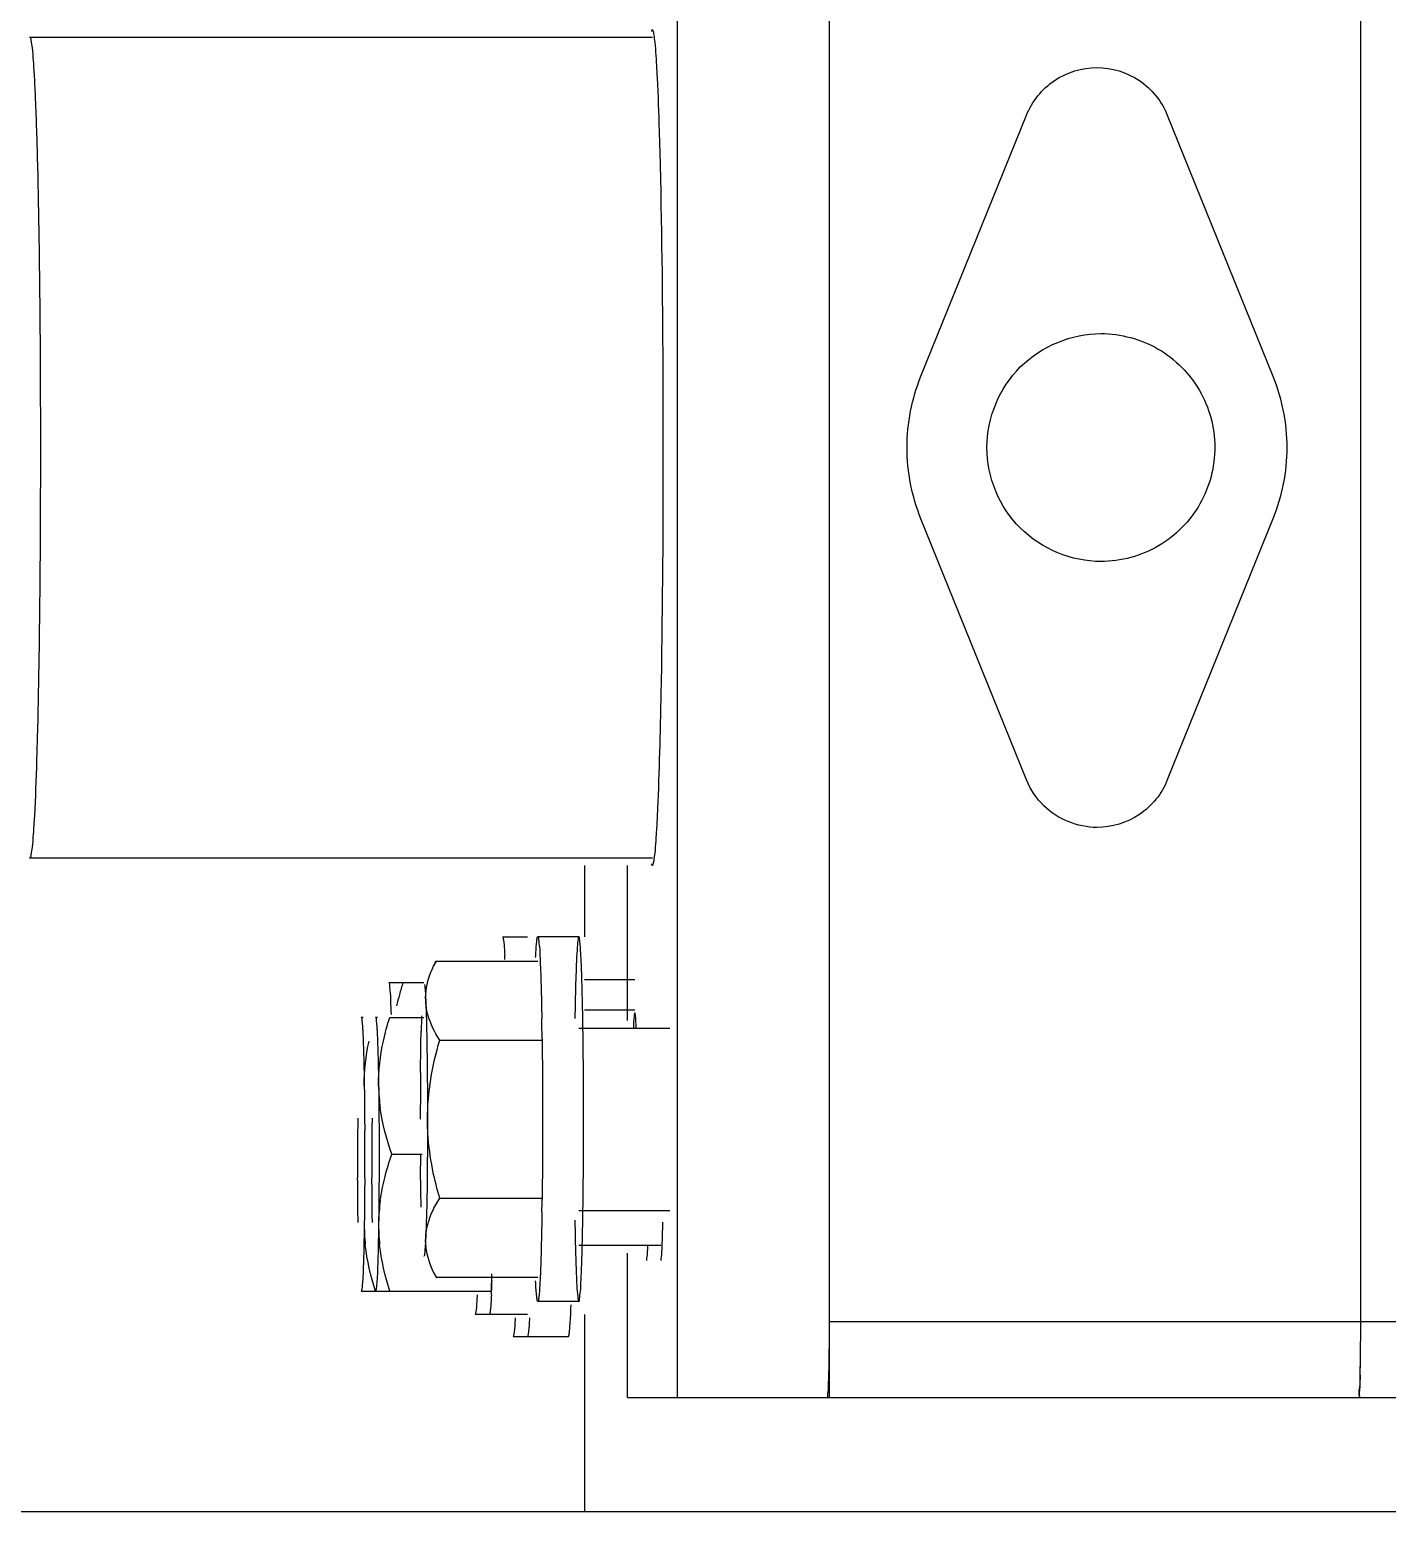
# Model space of a CAD drawing. Header units: millimetres. Extents: x 32496 to 166256, y 3504 to 23939.
# Drawn here: x 46300.6 to 46390, y 21551.9 to 21649.4 of the extents above; entities that cross this region are included whole.
import ezdxf

# ---------------------------------------------------------------- set-up
doc = ezdxf.new("R2010")
doc.units = ezdxf.units.MM
doc.layers.add('变压器模型_1__0', color=7, linetype='Continuous')

msp = doc.modelspace()

# ---------------------------------------------------------------- linework, layer by layer
at = {"layer": '变压器模型_1__0', "color": 6, "linetype": 'Continuous'}
for p, q in [((46343.24, 21684.388), (46343.24, 21559.388)), ((46353.236, 21684.388), (46353.236, 21559.388)), ((46388.224, 21564.388), (46388.224, 21679.388)), ((46300.618, 21648.888), (46341.604, 21648.888)), ((46359.277, 21626.576), (46366.228, 21643.763)), ((46375.495, 21643.763), (46382.445, 21626.576)), ((46366.228, 21600.013), (46359.277, 21617.201)), ((46382.445, 21617.201), (46375.495, 21600.013)), ((46300.618, 21594.888), (46341.604, 21594.888)), ((46337.14, 21594.388), (46337.14, 21589.694)), ((46339.968, 21584.194), (46339.968, 21594.388)), ((46331.75, 21589.694), (46333.378, 21589.694)), ((46336.763, 21589.694), (46334.064, 21589.694)), ((46327.37, 21588.086), (46327.21, 21587.821)), ((46327.37, 21588.086), (46334.064, 21588.086)), ((46324.252, 21586.694), (46326.556, 21586.694)), ((46337.14, 21586.888), (46340.447, 21586.888)), ((46337.14, 21584.888), (46340.447, 21584.888)), ((46322.575, 21584.388), (46322.439, 21584.388)), ((46323.517, 21584.388), (46323.381, 21584.388)), ((46324.321, 21584.388), (46326.556, 21584.388)), ((46336.763, 21583.694), (46342.761, 21583.694)), ((46327.605, 21582.89), (46334.299, 21582.89)), ((46324.457, 21575.388), (46326.448, 21575.388)), ((46327.605, 21572.498), (46334.299, 21572.498)), ((46336.763, 21571.694), (46342.761, 21571.694)), ((46342.154, 21569.388), (46336.763, 21569.388)), ((46339.968, 21559.388), (46339.968, 21568.888)), ((46327.21, 21567.567), (46327.37, 21567.302)), ((46327.37, 21567.302), (46334.064, 21567.302)), ((46331.015, 21566.388), (46331.032, 21567.509)), ((46322.439, 21566.388), (46323.379, 21566.388)), ((46323.381, 21566.388), (46331.015, 21566.388)), ((46336.763, 21565.694), (46334.064, 21565.694)), ((46333.378, 21564.838), (46329.936, 21564.838)), ((46337.14, 21564.838), (46337.14, 21551.888)), ((46332.436, 21563.388), (46336.077, 21563.388)), ((46339.968, 21559.388), (46400.089, 21559.388)), ((46263.64, 21551.888), (46786.057, 21551.888))]:
    msp.add_line(p, q, dxfattribs=at)
at = {"layer": '变压器模型_1__0', "color": 9, "linetype": 'Continuous'}
msp.add_line((46353.236, 21564.388), (46400.22, 21564.388), dxfattribs=at)
at = {"layer": '变压器模型_1__0', "color": 6, "linetype": 'Continuous'}
for centre, radius, start, end in [((46263.729, 21601.378), 78.303, 356.38031, 357.19466), ((46287.356, 21586.092), 44.596, 2.69826, 3.05591), ((46343.43, 21580.88), 19.142, 162.31794, 164.81994), ((46340.764, 21581.605), 16.379, 164.8248, 167.51792), ((46450.325, 21580.79), 123.968, 178.29, 178.75718), ((46056.614, 21579.505), 277.754, 0.88148, 0.99533), ((46026.665, 21579.047), 307.706, 0.73706, 0.88109), ((46028.566, 21579.035), 308.504, 0.73172, 0.88128), ((46650.074, 21577.739), 323.743, 179.46318, 180.00789), ((46335.635, 21580.082), 12.051, 180.92122, 187.92536), ((46641.041, 21575.477), 318.837, 179.58949, 179.73502), ((46642.077, 21575.476), 318.932, 179.59118, 179.73501), ((46659.529, 21575.388), 337.326, 179.73449, 180.26551), ((45985.349, 21575.388), 337.326, 359.73449, 0.26551), ((46660.471, 21575.388), 337.326, 179.73449, 180.26551), ((46623.847, 21577.439), 297.516, 180.40421, 180.54359), ((46335.636, 21570.695), 12.052, 172.07846, 179.08), ((46025.867, 21576.353), 308.504, 359.11872, 359.26828), ((46029.364, 21576.341), 307.706, 359.11891, 359.26294), ((46334.626, 21570.717), 11.985, 179.18326, 186.21323), ((46335.569, 21570.717), 11.985, 179.18326, 186.21323), ((46204.892, 21572.632), 132.138, 358.09428, 358.51956), ((46266.22, 21569.183), 64.863, 357.29896, 358.13964), ((46279.31, 21567.605), 56.984, 356.99049, 357.86332), ((46295.334, 21563.233), 92.883, 358.53126, 359.16518)]:
    msp.add_arc(centre, radius, start, end, dxfattribs=at)
at = {"layer": '变压器模型_1__0', "color": 9, "linetype": 'Continuous'}
for points, knots in [([(46300.618, 21648.888), (46300.682, 21648.888), (46300.709, 21648.539), (46300.805, 21648.12), (46300.861, 21647.202), (46300.907, 21646.537), (46300.929, 21646.14)], [0, 0, 0, 0, 0.0695, 0.259559, 0.570547, 1, 1, 1, 1]), ([(46300.929, 21646.14), (46300.947, 21645.786), (46301.029, 21644.067), (46301.082, 21642.346), (46301.118, 21640.98)], [0, 0, 0, 0, 0.205997, 1, 1, 1, 1]), ([(46301.118, 21602.796), (46301.104, 21602.293), (46301.055, 21600.573), (46300.994, 21598.853), (46300.929, 21597.637)], [0, 0, 0, 0, 0.292372, 1, 1, 1, 1]), ([(46300.929, 21597.637), (46300.907, 21597.24), (46300.861, 21596.575), (46300.805, 21595.656), (46300.709, 21595.238), (46300.682, 21594.888), (46300.618, 21594.888)], [0, 0, 0, 0, 0.429453, 0.740441, 0.9305, 1, 1, 1, 1])]:
    msp.add_open_spline(points, degree=3, knots=knots, dxfattribs=at)
at = {"layer": '变压器模型_1__0', "color": 6, "linetype": 'Continuous'}
for points, knots in [([(46341.604, 21649.387), (46341.588, 21649.387), (46341.556, 21649.338), (46341.545, 21649.296), (46341.536, 21649.265)], [0, 0, 0, 0, 0.318941, 1, 1, 1, 1]), ([(46341.67, 21649.271), (46341.661, 21649.301), (46341.651, 21649.341), (46341.618, 21649.388), (46341.604, 21649.387)], [0, 0, 0, 0, 0.679655, 1, 1, 1, 1]), ([(46341.754, 21648.778), (46341.748, 21648.831), (46341.726, 21648.996), (46341.701, 21649.162), (46341.67, 21649.271)], [0, 0, 0, 0, 0.320442, 1, 1, 1, 1]), ([(46341.94, 21646.212), (46341.926, 21646.487), (46341.879, 21647.343), (46341.825, 21648.2), (46341.754, 21648.778)], [0, 0, 0, 0, 0.320484, 1, 1, 1, 1]), ([(46366.228, 21643.763), (46366.593, 21644.666), (46367.893, 21646.291), (46369.887, 21646.888), (46370.861, 21646.888)], [0, 0, 0, 0, 0.499901, 1, 1, 1, 1]), ([(46370.861, 21646.888), (46371.835, 21646.888), (46373.829, 21646.291), (46375.13, 21644.667), (46375.495, 21643.763)], [0, 0, 0, 0, 0.499812, 1, 1, 1, 1]), ([(46342.113, 21641.337), (46342.1, 21641.804), (46342.055, 21643.429), (46341.997, 21645.055), (46341.94, 21646.212)], [0, 0, 0, 0, 0.287235, 1, 1, 1, 1]), ([(46342.324, 21621.888), (46342.324, 21623.673), (46342.306, 21630.157), (46342.236, 21636.64), (46342.113, 21641.337)], [0, 0, 0, 0, 0.275336, 1, 1, 1, 1]), ([(46371.123, 21614.388), (46369.21, 21614.388), (46365.225, 21616.013), (46362.827, 21621.888), (46365.224, 21627.763), (46369.21, 21629.388), (46371.123, 21629.388)], [0, 0, 0, 0, 0.250033, 0.499974, 0.749928, 1, 1, 1, 1]), ([(46377.609, 21625.65), (46378.254, 21624.534), (46378.975, 21621.919), (46378.275, 21619.298), (46377.638, 21618.177)], [0, 0, 0, 0, 0.500001, 1, 1, 1, 1]), ([(46342.11, 21602.321), (46342.147, 21603.714), (46342.283, 21610.235), (46342.324, 21616.759), (46342.324, 21621.888)], [0, 0, 0, 0, 0.213615, 1, 1, 1, 1]), ([(46341.939, 21597.545), (46341.955, 21597.882), (46342.027, 21599.473), (46342.076, 21601.066), (46342.11, 21602.321)], [0, 0, 0, 0, 0.211721, 1, 1, 1, 1]), ([(46375.495, 21600.013), (46375.13, 21599.11), (46373.829, 21597.486), (46371.835, 21596.888), (46370.861, 21596.888)], [0, 0, 0, 0, 0.500044, 1, 1, 1, 1]), ([(46341.671, 21594.511), (46341.695, 21594.598), (46341.803, 21595.235), (46341.841, 21595.88), (46341.876, 21596.434)], [0, 0, 0, 0, 0.13922, 1, 1, 1, 1]), ([(46341.538, 21594.506), (46341.546, 21594.476), (46341.557, 21594.436), (46341.589, 21594.389), (46341.604, 21594.389)], [0, 0, 0, 0, 0.679655, 1, 1, 1, 1]), ([(46341.604, 21594.389), (46341.619, 21594.389), (46341.652, 21594.438), (46341.663, 21594.48), (46341.671, 21594.511)], [0, 0, 0, 0, 0.318941, 1, 1, 1, 1]), ([(46331.75, 21589.694), (46331.779, 21589.694), (46331.79, 21589.538), (46331.833, 21589.351), (46331.858, 21588.942), (46331.879, 21588.646), (46331.888, 21588.469)], [0, 0, 0, 0, 0.069702, 0.260174, 0.571225, 1, 1, 1, 1]), ([(46333.919, 21588.339), (46333.924, 21588.448), (46333.943, 21588.796), (46333.966, 21589.144), (46333.993, 21589.382)], [0, 0, 0, 0, 0.312587, 1, 1, 1, 1]), ([(46333.993, 21589.382), (46333.998, 21589.427), (46334.021, 21589.513), (46334.003, 21589.692), (46334.064, 21589.692)], [0, 0, 0, 0, 0.428297, 1, 1, 1, 1]), ([(46334.064, 21589.692), (46334.121, 21589.692), (46334.103, 21589.354), (46334.197, 21588.979), (46334.211, 21588.123), (46334.245, 21587.513), (46334.257, 21587.15)], [0, 0, 0, 0, 0.067125, 0.259821, 0.57384, 1, 1, 1, 1]), ([(46336.694, 21589.404), (46336.68, 21589.283), (46336.617, 21588.533), (46336.591, 21587.781), (46336.569, 21587.15)], [0, 0, 0, 0, 0.161144, 1, 1, 1, 1]), ([(46336.763, 21589.692), (46336.736, 21589.692), (46336.722, 21589.548), (46336.703, 21589.476), (46336.694, 21589.404)], [0, 0, 0, 0, 0.267184, 1, 1, 1, 1]), ([(46336.834, 21589.382), (46336.829, 21589.427), (46336.805, 21589.513), (46336.824, 21589.692), (46336.763, 21589.692)], [0, 0, 0, 0, 0.428297, 1, 1, 1, 1]), ([(46336.958, 21587.096), (46336.949, 21587.351), (46336.919, 21588.113), (46336.891, 21588.877), (46336.834, 21589.382)], [0, 0, 0, 0, 0.333885, 1, 1, 1, 1]), ([(46324.252, 21586.694), (46324.3, 21586.694), (46324.28, 21586.412), (46324.359, 21586.102), (46324.368, 21585.392), (46324.395, 21584.888), (46324.404, 21584.588)], [0, 0, 0, 0, 0.067688, 0.260366, 0.574189, 1, 1, 1, 1]), ([(46326.607, 21586.557), (46326.616, 21586.5), (46326.654, 21586.145), (46326.67, 21585.788), (46326.684, 21585.488)], [0, 0, 0, 0, 0.160483, 1, 1, 1, 1]), ([(46334.257, 21587.15), (46334.264, 21586.943), (46334.293, 21586.003), (46334.313, 21585.062), (46334.325, 21584.33)], [0, 0, 0, 0, 0.221177, 1, 1, 1, 1]), ([(46336.569, 21587.15), (46336.562, 21586.943), (46336.534, 21586.003), (46336.514, 21585.062), (46336.501, 21584.33)], [0, 0, 0, 0, 0.221177, 1, 1, 1, 1]), ([(46337.033, 21583.78), (46337.029, 21584.089), (46337.01, 21585.194), (46336.984, 21586.299), (46336.958, 21587.096)], [0, 0, 0, 0, 0.279193, 1, 1, 1, 1]), ([(46326.684, 21585.488), (46326.69, 21585.348), (46326.717, 21584.679), (46326.735, 21584.009), (46326.747, 21583.479)], [0, 0, 0, 0, 0.209541, 1, 1, 1, 1]), ([(46340.447, 21584.693), (46340.424, 21584.693), (46340.423, 21584.566), (46340.364, 21584.304), (46340.364, 21583.961), (46340.354, 21583.719)], [0, 0, 0, 0, 0.069145, 0.260721, 1, 1, 1, 1]), ([(46340.469, 21584.641), (46340.466, 21584.654), (46340.463, 21584.67), (46340.453, 21584.693), (46340.447, 21584.693)], [0, 0, 0, 0, 0.703539, 1, 1, 1, 1]), ([(46340.541, 21583.711), (46340.536, 21583.823), (46340.517, 21584.133), (46340.51, 21584.447), (46340.469, 21584.641)], [0, 0, 0, 0, 0.361397, 1, 1, 1, 1]), ([(46322.439, 21584.388), (46322.487, 21584.388), (46322.465, 21584.103), (46322.51, 21583.981), (46322.52, 21583.845)], [0, 0, 0, 0, 0.259973, 1, 1, 1, 1]), ([(46322.52, 21583.845), (46322.527, 21583.745), (46322.559, 21583.225), (46322.577, 21582.703), (46322.59, 21582.282)], [0, 0, 0, 0, 0.192346, 1, 1, 1, 1]), ([(46323.381, 21584.388), (46323.429, 21584.388), (46323.407, 21584.103), (46323.452, 21583.981), (46323.462, 21583.845)], [0, 0, 0, 0, 0.259973, 1, 1, 1, 1]), ([(46323.462, 21583.845), (46323.469, 21583.745), (46323.501, 21583.225), (46323.52, 21582.703), (46323.533, 21582.282)], [0, 0, 0, 0, 0.192346, 1, 1, 1, 1]), ([(46326.345, 21580.772), (46326.347, 21581.014), (46326.357, 21581.916), (46326.371, 21582.819), (46326.386, 21583.479)], [0, 0, 0, 0, 0.268088, 1, 1, 1, 1]), ([(46326.747, 21583.479), (46326.756, 21583.051), (46326.79, 21581.123), (46326.802, 21579.194), (46326.802, 21577.694)], [0, 0, 0, 0, 0.222137, 1, 1, 1, 1]), ([(46334.345, 21583.005), (46334.351, 21582.582), (46334.37, 21580.812), (46334.378, 21579.041), (46334.378, 21577.694)], [0, 0, 0, 0, 0.239034, 1, 1, 1, 1]), ([(46337.077, 21577.694), (46337.077, 21578.146), (46337.074, 21579.907), (46337.062, 21581.667), (46337.045, 21582.975)], [0, 0, 0, 0, 0.256926, 1, 1, 1, 1]), ([(46322.59, 21582.282), (46322.596, 21582.105), (46322.618, 21581.307), (46322.634, 21580.509), (46322.643, 21579.888)], [0, 0, 0, 0, 0.222097, 1, 1, 1, 1]), ([(46323.533, 21582.282), (46323.538, 21582.105), (46323.561, 21581.307), (46323.576, 21580.509), (46323.585, 21579.888)], [0, 0, 0, 0, 0.222097, 1, 1, 1, 1]), ([(46322.643, 21579.888), (46322.647, 21579.657), (46322.66, 21578.678), (46322.668, 21577.699), (46322.671, 21576.951)], [0, 0, 0, 0, 0.236446, 1, 1, 1, 1]), ([(46323.585, 21579.888), (46323.593, 21579.415), (46323.617, 21577.394), (46323.621, 21575.373), (46323.613, 21573.825)], [0, 0, 0, 0, 0.234212, 1, 1, 1, 1]), ([(46326.802, 21577.694), (46326.802, 21576.918), (46326.79, 21574.32), (46326.767, 21571.72), (46326.684, 21569.9)], [0, 0, 0, 0, 0.298652, 1, 1, 1, 1]), ([(46334.378, 21577.694), (46334.378, 21577.242), (46334.375, 21575.481), (46334.362, 21573.721), (46334.346, 21572.413)], [0, 0, 0, 0, 0.256926, 1, 1, 1, 1]), ([(46337.044, 21572.383), (46337.05, 21572.806), (46337.069, 21574.576), (46337.077, 21576.347), (46337.077, 21577.694)], [0, 0, 0, 0, 0.239034, 1, 1, 1, 1]), ([(46322.235, 21570.888), (46322.231, 21571.12), (46322.218, 21572.099), (46322.21, 21573.077), (46322.207, 21573.825)], [0, 0, 0, 0, 0.236446, 1, 1, 1, 1]), ([(46322.671, 21573.825), (46322.67, 21573.569), (46322.664, 21572.59), (46322.654, 21571.611), (46322.643, 21570.888)], [0, 0, 0, 0, 0.261286, 1, 1, 1, 1]), ([(46323.177, 21570.888), (46323.174, 21571.12), (46323.161, 21572.099), (46323.153, 21573.077), (46323.149, 21573.825)], [0, 0, 0, 0, 0.236446, 1, 1, 1, 1]), ([(46323.613, 21573.825), (46323.612, 21573.569), (46323.606, 21572.59), (46323.596, 21571.611), (46323.585, 21570.888)], [0, 0, 0, 0, 0.261286, 1, 1, 1, 1]), ([(46326.386, 21571.909), (46326.381, 21572.116), (46326.363, 21573.019), (46326.351, 21573.921), (46326.345, 21574.616)], [0, 0, 0, 0, 0.230155, 1, 1, 1, 1]), ([(46322.643, 21570.888), (46322.637, 21570.461), (46322.61, 21569.141), (46322.584, 21567.821), (46322.52, 21566.931)], [0, 0, 0, 0, 0.324034, 1, 1, 1, 1]), ([(46323.585, 21570.888), (46323.579, 21570.461), (46323.553, 21569.141), (46323.526, 21567.821), (46323.462, 21566.931)], [0, 0, 0, 0, 0.324034, 1, 1, 1, 1]), ([(46334.325, 21571.058), (46334.321, 21570.803), (46334.304, 21569.881), (46334.281, 21568.959), (46334.259, 21568.292)], [0, 0, 0, 0, 0.27641, 1, 1, 1, 1]), ([(46336.501, 21571.058), (46336.505, 21570.803), (46336.523, 21569.881), (46336.545, 21568.959), (46336.568, 21568.292)], [0, 0, 0, 0, 0.27641, 1, 1, 1, 1]), ([(46336.985, 21569.218), (46336.99, 21569.402), (46337.009, 21570.199), (46337.024, 21570.997), (46337.033, 21571.61)], [0, 0, 0, 0, 0.231118, 1, 1, 1, 1]), ([(46342.246, 21569.342), (46342.251, 21569.452), (46342.272, 21569.978), (46342.285, 21570.504), (46342.295, 21570.919)], [0, 0, 0, 0, 0.210347, 1, 1, 1, 1]), ([(46326.684, 21569.9), (46326.67, 21569.583), (46326.659, 21569.462), (46326.599, 21568.629), (46326.556, 21568.703)], [0, 0, 0, 0, 0.787131, 1, 1, 1, 1]), ([(46341.211, 21568.388), (46341.233, 21568.388), (46341.235, 21568.512), (46341.293, 21568.769), (46341.293, 21569.105), (46341.303, 21569.342)], [0, 0, 0, 0, 0.06894, 0.260355, 1, 1, 1, 1]), ([(46342.154, 21568.388), (46342.176, 21568.388), (46342.177, 21568.512), (46342.235, 21568.769), (46342.235, 21569.105), (46342.246, 21569.342)], [0, 0, 0, 0, 0.06894, 0.260355, 1, 1, 1, 1]), ([(46334.259, 21568.292), (46334.25, 21568.037), (46334.22, 21567.275), (46334.192, 21566.511), (46334.135, 21566.006)], [0, 0, 0, 0, 0.333885, 1, 1, 1, 1]), ([(46336.568, 21568.292), (46336.576, 21568.037), (46336.606, 21567.275), (46336.635, 21566.511), (46336.692, 21566.006)], [0, 0, 0, 0, 0.333885, 1, 1, 1, 1]), ([(46336.763, 21565.696), (46336.82, 21565.695), (46336.802, 21566.034), (46336.896, 21566.409), (46336.91, 21567.265), (46336.944, 21567.875), (46336.956, 21568.238)], [0, 0, 0, 0, 0.067125, 0.259821, 0.57384, 1, 1, 1, 1]), ([(46323.462, 21566.931), (46323.458, 21566.87), (46323.442, 21566.7), (46323.433, 21566.528), (46323.402, 21566.423)], [0, 0, 0, 0, 0.35839, 1, 1, 1, 1]), ([(46334.064, 21565.696), (46334.033, 21565.696), (46334.022, 21565.868), (46333.975, 21566.073), (46333.95, 21566.527), (46333.929, 21566.855), (46333.919, 21567.051)], [0, 0, 0, 0, 0.06828, 0.257991, 0.570427, 1, 1, 1, 1]), ([(46322.46, 21566.423), (46322.457, 21566.414), (46322.453, 21566.402), (46322.443, 21566.388), (46322.439, 21566.388)], [0, 0, 0, 0, 0.6749, 1, 1, 1, 1]), ([(46322.48, 21566.528), (46322.477, 21566.507), (46322.471, 21566.472), (46322.464, 21566.437), (46322.46, 21566.423)], [0, 0, 0, 0, 0.579917, 1, 1, 1, 1]), ([(46323.402, 21566.423), (46323.399, 21566.414), (46323.396, 21566.402), (46323.386, 21566.388), (46323.381, 21566.388)], [0, 0, 0, 0, 0.6749, 1, 1, 1, 1]), ([(46330.069, 21566.126), (46330.062, 21565.986), (46330.038, 21565.589), (46330.022, 21565.188), (46329.973, 21564.934)], [0, 0, 0, 0, 0.352493, 1, 1, 1, 1]), ([(46331.011, 21566.126), (46331.002, 21565.941), (46330.982, 21565.63), (46330.961, 21565.199), (46330.915, 21565.005), (46330.909, 21564.838), (46330.879, 21564.838)], [0, 0, 0, 0, 0.428402, 0.739882, 0.930858, 1, 1, 1, 1]), ([(46334.135, 21566.006), (46334.13, 21565.961), (46334.106, 21565.875), (46334.124, 21565.696), (46334.064, 21565.696)], [0, 0, 0, 0, 0.428297, 1, 1, 1, 1]), ([(46336.692, 21566.006), (46336.697, 21565.961), (46336.72, 21565.875), (46336.702, 21565.696), (46336.763, 21565.696)], [0, 0, 0, 0, 0.428297, 1, 1, 1, 1]), ([(46329.973, 21564.934), (46329.969, 21564.91), (46329.962, 21564.882), (46329.947, 21564.838), (46329.936, 21564.838)], [0, 0, 0, 0, 0.70988, 1, 1, 1, 1]), ([(46332.575, 21564.628), (46332.568, 21564.502), (46332.545, 21564.133), (46332.524, 21563.762), (46332.482, 21563.522)], [0, 0, 0, 0, 0.341292, 1, 1, 1, 1]), ([(46333.517, 21564.628), (46333.507, 21564.449), (46333.487, 21564.149), (46333.462, 21563.735), (46333.418, 21563.546), (46333.407, 21563.388), (46333.378, 21563.388)], [0, 0, 0, 0, 0.428782, 0.739861, 0.93035, 1, 1, 1, 1]), ([(46336.077, 21563.388), (46336.106, 21563.388), (46336.117, 21563.544), (46336.16, 21563.731), (46336.185, 21564.14), (46336.206, 21564.436), (46336.215, 21564.613)], [0, 0, 0, 0, 0.069702, 0.260174, 0.571225, 1, 1, 1, 1]), ([(46353.236, 21564.388), (46353.236, 21563.751), (46353.228, 21562.577), (46353.214, 21561.177), (46353.176, 21560.295), (46353.175, 21559.803), (46353.117, 21559.588), (46353.139, 21559.388), (46353.106, 21559.388)], [0, 0, 0, 0, 0.381777, 0.706451, 0.830657, 0.922865, 0.979922, 1, 1, 1, 1]), ([(46388.207, 21561.879), (46388.21, 21562.076), (46388.22, 21562.912), (46388.224, 21563.749), (46388.224, 21564.388)], [0, 0, 0, 0, 0.23551, 1, 1, 1, 1]), ([(46332.482, 21563.522), (46332.476, 21563.488), (46332.467, 21563.451), (46332.449, 21563.388), (46332.436, 21563.388)], [0, 0, 0, 0, 0.715479, 1, 1, 1, 1]), ([(46388.094, 21559.388), (46388.152, 21559.388), (46388.09, 21559.742), (46388.195, 21560.108), (46388.177, 21560.948), (46388.202, 21561.535), (46388.207, 21561.879)], [0, 0, 0, 0, 0.069878, 0.269197, 0.586316, 1, 1, 1, 1]), ([(46388.159, 21560.063), (46388.152, 21559.896), (46388.088, 21559.749), (46388.152, 21559.388), (46388.094, 21559.388)], [0, 0, 0, 0, 0.740415, 1, 1, 1, 1])]:
    msp.add_open_spline(points, degree=3, knots=knots, dxfattribs=at)
at = {"layer": '变压器模型_1__0', "color": 9, "linetype": 'Continuous'}
msp.add_open_spline([(46301.118, 21640.98), (46301.284, 21634.618), (46301.365, 21621.888), (46301.284, 21609.158), (46301.118, 21602.796)], degree=3, dxfattribs=at)
at = {"layer": '变压器模型_1__0', "color": 6, "linetype": 'Continuous'}
for points in [[(46371.123, 21629.388), (46372.427, 21629.388), (46373.772, 21629.022), (46374.9, 21628.367)], [(46374.9, 21628.367), (46376.006, 21627.724), (46376.968, 21626.757), (46377.609, 21625.65)], [(46359.277, 21617.201), (46358.681, 21618.676), (46358.05, 21621.888), (46358.681, 21625.1), (46359.277, 21626.576)], [(46382.445, 21626.576), (46383.042, 21625.1), (46383.672, 21621.888), (46383.042, 21618.676), (46382.445, 21617.201)], [(46377.638, 21618.177), (46377, 21617.056), (46376.033, 21616.073), (46374.92, 21615.421)], [(46374.92, 21615.421), (46373.788, 21614.759), (46372.435, 21614.388), (46371.123, 21614.388)], [(46367.364, 21598.316), (46366.878, 21598.793), (46366.483, 21599.382), (46366.228, 21600.013)], [(46370.861, 21596.888), (46369.602, 21596.888), (46368.262, 21597.434), (46367.364, 21598.316)], [(46326.966, 21587.192), (46327.078, 21587.499), (46327.216, 21587.798), (46327.37, 21588.086)], [(46326.684, 21585.488), (46326.658, 21586.063), (46326.77, 21586.651), (46326.966, 21587.192)], [(46326.814, 21584.641), (46326.742, 21584.917), (46326.697, 21585.203), (46326.684, 21585.488)], [(46327.605, 21582.89), (46327.267, 21583.434), (46326.974, 21584.021), (46326.814, 21584.641)], [(46323.9, 21582.838), (46324.016, 21583.361), (46324.159, 21583.878), (46324.321, 21584.388)], [(46322.643, 21579.888), (46322.628, 21580.877), (46322.745, 21581.872), (46322.958, 21582.838)], [(46323.585, 21579.888), (46323.57, 21580.877), (46323.687, 21581.872), (46323.9, 21582.838)], [(46326.802, 21577.694), (46326.802, 21579.447), (46327.119, 21581.206), (46327.605, 21582.89)], [(46324.457, 21575.388), (46324.114, 21576.372), (46323.842, 21577.388), (46323.699, 21578.42)], [(46327.162, 21574.285), (46326.933, 21575.405), (46326.802, 21576.551), (46326.802, 21577.694)], [(46323.989, 21573.838), (46324.121, 21574.361), (46324.279, 21574.878), (46324.457, 21575.388)], [(46323.699, 21572.356), (46323.768, 21572.854), (46323.867, 21573.349), (46323.989, 21573.838)], [(46327.605, 21572.498), (46327.435, 21573.088), (46327.285, 21573.684), (46327.162, 21574.285)], [(46327.121, 21571.603), (46327.261, 21571.912), (46327.426, 21572.21), (46327.605, 21572.498)], [(46326.684, 21569.9), (46326.711, 21570.485), (46326.879, 21571.07), (46327.121, 21571.603)], [(46334.334, 21571.608), (46334.332, 21571.425), (46334.329, 21571.241), (46334.325, 21571.058)], [(46326.737, 21569.052), (46326.69, 21569.331), (46326.671, 21569.617), (46326.684, 21569.9)], [(46323.379, 21566.388), (46323.065, 21567.374), (46322.823, 21568.391), (46322.712, 21569.42)], [(46324.321, 21566.388), (46324.007, 21567.374), (46323.766, 21568.391), (46323.655, 21569.42)], [(46327.37, 21567.302), (46327.078, 21567.849), (46326.84, 21568.44), (46326.737, 21569.052)], [(46322.52, 21566.931), (46322.51, 21566.796), (46322.5, 21566.661), (46322.48, 21566.528)], [(46388.186, 21560.852), (46388.179, 21560.589), (46388.171, 21560.326), (46388.159, 21560.063)]]:
    msp.add_open_spline(points, degree=3, dxfattribs=at)

doc.saveas('drawing.dxf')
